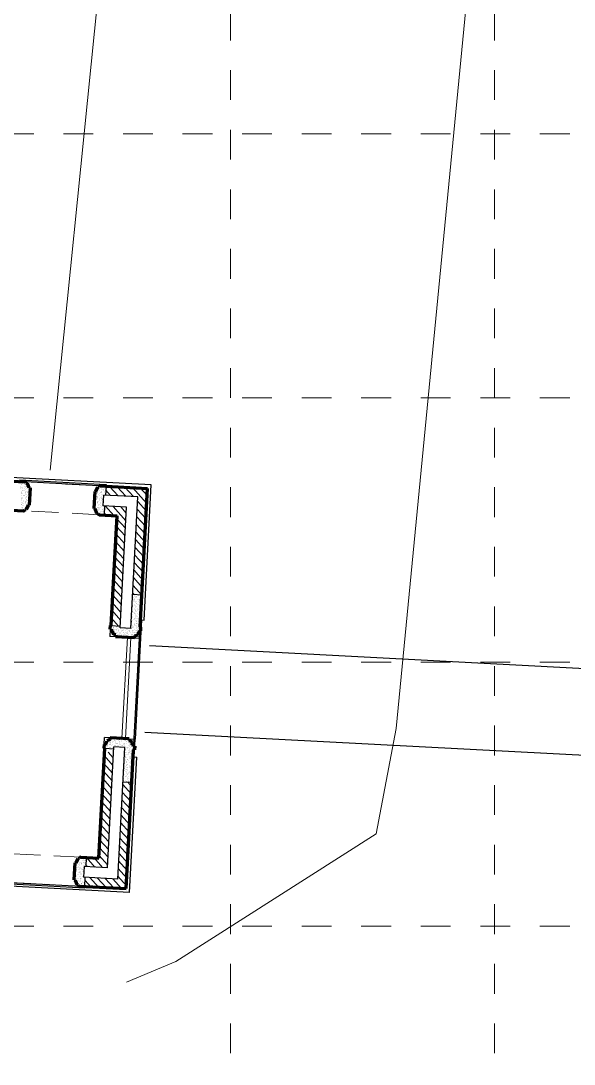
# Model space of a CAD drawing. Extents: x -66 to 9312, y 2290 to 8156.
# Drawn here: x 6994 to 7301, y 5439 to 6017 of the extents above; entities that cross this region are included whole.
import ezdxf

# ---------------------------------------------------------------- set-up
doc = ezdxf.new("R2010")
doc.units = 0
doc.header["$LTSCALE"] = 120
doc.header["$MEASUREMENT"] = 0
doc.linetypes.add('HIDDEN', pattern=[0.375, 0.125, -0.125, 0.125])
doc.linetypes.add('HIDDEN2', pattern=[0.1875, 0.125, -0.0625])
doc.layers.get('0').update_dxf_attribs({"linetype": 'CONTINUOUS'})
for name, color, linetype, lineweight in [('A-Clng', 161, 'HIDDEN2', 15), ('A-Flor-Strs', 11, 'CONTINUOUS', 20), ('A-PROP-Road', 112, 'CONTINUOUS', 30), ('A-Wall', 50, 'CONTINUOUS', 70), ('A-Wall-Blow', 30, 'CONTINUOUS', 25), ('A-Wall-Comp', 22, 'CONTINUOUS', 25), ('A-Wall-Patt', 12, 'CONTINUOUS', 20), ('CTR', 4, 'CONTINUOUS', 9)]:
    doc.layers.add(name, color=color, linetype=linetype, lineweight=lineweight)
doc.layers.add('Area', color=164, linetype='CONTINUOUS', lineweight=25, plot=False)
doc.layers.add('GRID', color=254, linetype='HIDDEN')

msp = doc.modelspace()

# ---------------------------------------------------------------- linework, layer by layer
at = {"color": 0, "linetype": 'ByBlock'}
for p, q in [((6993.51, 5762.94), (7041.44, 5760.4)), ((7041.44, 5760.4), (7041.39, 5759.4)), ((7029.57, 5536.71), (6981.64, 5539.26)), ((7029.57, 5536.71), (7029.62, 5537.71))]:
    msp.add_line(p, q, dxfattribs=at)
at = {"layer": 'A-Clng', "color": 7}
for p, q in [((6996.45, 5761.78), (7038.39, 5759.56)), ((7037.55, 5743.58), (6995.61, 5745.81)), ((7027.47, 5553.85), (6985.53, 5556.07)), ((6984.68, 5540.1), (7026.62, 5537.87))]:
    msp.add_line(p, q, dxfattribs=at)
at = {"layer": 'A-Flor-Strs', "color": 7}
for p, q in [((7050.25, 5619.73), (7053.22, 5675.65)), ((7052.25, 5619.63), (7055.21, 5675.55))]:
    msp.add_line(p, q, dxfattribs=at)
at = {"layer": 'A-PROP-Road', "color": 7}
for p, q in [((7065.4, 5671.12), (7390.53, 5654)), ((7062.88, 5623.18), (7383.75, 5606.29))]:
    msp.add_line(p, q, dxfattribs=at)
at = {"layer": 'A-Wall', "color": 7}
for p, q in [((6957.51, 5763.85), (6996.45, 5761.78)), ((6997.16, 5761), (6997.91, 5760.96)), ((6998.78, 5758.41), (6997.91, 5760.96)), ((6999.28, 5758.38), (6998.77, 5748.89)), ((6998.78, 5758.41), (6999.28, 5758.38)), ((7035.23, 5756.47), (7034.72, 5746.98)), ((7035.23, 5756.47), (7035.73, 5756.44)), ((7035.73, 5756.44), (7036.86, 5758.89)), ((7037.61, 5758.85), (7036.86, 5758.89)), ((7038.39, 5759.56), (7064.36, 5758.18)), ((7060.28, 5681.29), (7064.36, 5758.18)), ((6985.62, 5746.34), (6995.61, 5745.81)), ((6996.39, 5746.52), (6997.14, 5746.48)), ((6998.27, 5748.92), (6997.14, 5746.48)), ((6998.27, 5748.92), (6998.77, 5748.89)), ((7034.72, 5746.98), (7035.22, 5746.96)), ((7035.22, 5746.96), (7036.09, 5744.41)), ((7036.84, 5744.37), (7036.09, 5744.41)), ((7037.55, 5743.58), (7047.53, 5743.05)), ((7044.3, 5682.13), (7047.53, 5743.05)), ((7043.69, 5680.16), (7043.8, 5682.16)), ((7044.32, 5680.13), (7043.69, 5680.16)), ((7044.3, 5682.13), (7043.8, 5682.16)), ((7060.78, 5681.26), (7060.28, 5681.29)), ((7060.67, 5679.26), (7060.78, 5681.26)), ((7045.03, 5679.34), (7044.95, 5677.84)), ((7046.78, 5677), (7044.95, 5677.84)), ((7046.73, 5676), (7046.78, 5677)), ((7057.21, 5675.44), (7046.73, 5676)), ((7057.21, 5675.44), (7057.26, 5676.44)), ((7057.26, 5676.44), (7059.18, 5677.09)), ((7059.26, 5678.59), (7059.18, 5677.09)), ((7060.04, 5679.3), (7060.67, 5679.26)), ((7041.71, 5616.93), (7041.79, 5618.43)), ((7043.7, 5619.08), (7041.79, 5618.43)), ((7043.76, 5620.08), (7043.7, 5619.08)), ((7054.24, 5619.52), (7043.76, 5620.08)), ((7054.24, 5619.52), (7054.19, 5618.52)), ((7054.19, 5618.52), (7056.02, 5617.67)), ((7055.94, 5616.17), (7056.02, 5617.67)), ((7037.46, 5553.32), (7040.69, 5614.23)), ((7040.3, 5616.25), (7040.19, 5614.26)), ((7040.69, 5614.23), (7040.19, 5614.26)), ((7040.92, 5616.22), (7040.3, 5616.25)), ((7052.59, 5536.49), (7056.67, 5613.38)), ((7056.65, 5615.39), (7057.28, 5615.35)), ((7057.17, 5613.36), (7056.67, 5613.38)), ((7057.28, 5615.35), (7057.17, 5613.36)), ((7024.8, 5550.73), (7025.94, 5553.18)), ((7026.68, 5553.14), (7025.94, 5553.18)), ((7027.47, 5553.85), (7037.46, 5553.32)), ((7023.8, 5541.27), (7024.3, 5550.76)), ((7024.3, 5550.76), (7024.8, 5550.73)), ((7023.8, 5541.27), (7024.3, 5541.25)), ((7024.3, 5541.25), (7025.17, 5538.7)), ((7025.92, 5538.66), (7025.17, 5538.7)), ((7026.62, 5537.87), (7052.59, 5536.49))]:
    msp.add_line(p, q, dxfattribs=at)
for centre, start, end in [((6996.41, 5761.04), 356.96084, 86.96084), ((7038.36, 5758.81), 86.96085, 176.96085), ((6995.65, 5746.56), 266.96085, 356.96084), ((7037.59, 5744.33), 176.96085, 266.96085), ((7045.07, 5680.09), 176.96085, 266.96085), ((7059.3, 5679.34), 266.96085, 356.96084), ((7041.67, 5616.18), 86.96085, 176.96085), ((7055.9, 5615.43), 356.96084, 86.96084), ((7027.43, 5553.1), 86.96085, 176.96085), ((7026.66, 5538.62), 176.96085, 266.96085)]:
    msp.add_arc(centre, 0.75, start, end, dxfattribs=at)
at = {"layer": 'A-Wall-Blow', "color": 7, "linetype": 'Continuous'}
for p, q in [((7066.46, 5760.07), (6959.61, 5765.74)), ((7062.49, 5685.17), (7066.46, 5760.07)), ((7043.69, 5680.16), (7043.48, 5676.17)), ((7060.99, 5685.25), (7060.46, 5675.27)), ((7060.49, 5685.28), (7062.49, 5685.17)), ((7046.73, 5676), (7043.48, 5676.17)), ((7057.21, 5675.44), (7060.46, 5675.27)), ((7060.46, 5675.27), (7057.49, 5619.35)), ((7040.3, 5616.25), (7040.51, 5620.25)), ((7043.76, 5620.08), (7040.51, 5620.25)), ((7054.24, 5619.52), (7057.49, 5619.35)), ((7056.96, 5609.36), (7057.49, 5619.35)), ((7054.48, 5534.39), (7058.46, 5609.28)), ((7056.46, 5609.39), (7058.46, 5609.28)), ((7054.48, 5534.39), (6976.59, 5538.52))]:
    msp.add_line(p, q, dxfattribs=at)
at = {"layer": 'A-Wall-Comp', "color": 7}
for p, q in [((7041.39, 5759.4), (7041.13, 5754.41)), ((7039.81, 5748.47), (7040.13, 5754.46)), ((7059.1, 5753.45), (7040.13, 5754.46)), ((7055.23, 5680.55), (7059.1, 5753.45)), ((7052.79, 5747.78), (7039.81, 5748.47)), ((7040.54, 5743.42), (7040.81, 5748.41)), ((7049.24, 5680.87), (7052.79, 5747.78)), ((7056.24, 5699.53), (7061.23, 5699.26)), ((7044.3, 5682.13), (7049.29, 5681.87)), ((7055.23, 5680.55), (7049.24, 5680.87)), ((7040.69, 5614.23), (7045.69, 5613.97)), ((7042.19, 5548.06), (7045.74, 5614.96)), ((7051.73, 5614.65), (7045.74, 5614.96)), ((7047.86, 5541.75), (7051.73, 5614.65)), ((7050.72, 5595.67), (7055.72, 5595.41)), ((7030.47, 5553.69), (7030.2, 5548.69)), ((7029.21, 5548.75), (7028.89, 5542.76)), ((7042.19, 5548.06), (7029.21, 5548.75)), ((7047.86, 5541.75), (7028.89, 5542.76)), ((7029.62, 5537.71), (7029.89, 5542.7))]:
    msp.add_line(p, q, dxfattribs=at)
at = {"layer": 'A-Wall-Patt', "color": 7}
for p, q in [((6994.78, 5761.5), (6994.78, 5761.5)), ((6995.43, 5761.1), (6995.43, 5761.1)), ((6996.54, 5761.52), (6996.54, 5761.52)), ((6994.2, 5758.55), (6994.2, 5758.55)), ((6994.23, 5759.4), (6994.23, 5759.4)), ((6994.24, 5758.03), (6994.24, 5758.03)), ((6994.35, 5756.66), (6994.35, 5756.66)), ((6994.41, 5760.1), (6994.41, 5760.1)), ((6994.41, 5755.84), (6994.41, 5755.84)), ((6994.45, 5755.32), (6994.45, 5755.32)), ((6994.47, 5755.28), (6994.47, 5755.28)), ((6994.58, 5760.28), (6994.58, 5760.28)), ((6994.62, 5758.39), (6994.62, 5758.39)), ((6994.76, 5755.68), (6994.76, 5755.68)), ((6994.92, 5758.79), (6994.92, 5758.79)), ((6995.04, 5755.45), (6995.04, 5755.45)), ((6995.12, 5757.05), (6995.12, 5757.05)), ((6995.19, 5758), (6995.19, 5758)), ((6995.24, 5760.7), (6995.24, 5760.7)), ((6995.3, 5757.23), (6995.3, 5757.23)), ((6995.8, 5757.15), (6995.8, 5757.15)), ((6995.96, 5760.26), (6995.96, 5760.26)), ((6996.05, 5756.75), (6996.05, 5756.75)), ((6996.14, 5758.05), (6996.14, 5758.05)), ((6996.15, 5759.36), (6996.15, 5759.36)), ((6996.65, 5760.16), (6996.65, 5760.16)), ((6996.71, 5759.34), (6996.71, 5759.34)), ((6996.75, 5758.82), (6996.75, 5758.82)), ((6996.86, 5757.45), (6996.86, 5757.45)), ((6996.92, 5756.63), (6996.92, 5756.63)), ((6996.96, 5756.11), (6996.96, 5756.11)), ((6996.97, 5755.41), (6996.97, 5755.41)), ((6997.01, 5755.95), (6997.01, 5755.95)), ((6997.11, 5759), (6997.11, 5759)), ((6997.12, 5757.96), (6997.12, 5757.96)), ((6997.16, 5760.66), (6997.16, 5760.66)), ((6997.17, 5759.06), (6997.17, 5759.06)), ((6997.29, 5759.17), (6997.29, 5759.17)), ((6997.3, 5756.36), (6997.3, 5756.36)), ((6997.46, 5759.47), (6997.46, 5759.47)), ((6997.82, 5755.95), (6997.82, 5755.95)), ((6997.98, 5756.71), (6997.98, 5756.71)), ((6998, 5756.13), (6998, 5756.13)), ((6998.08, 5759.32), (6998.08, 5759.32)), ((6998.13, 5760), (6998.13, 5760)), ((6998.35, 5757.82), (6998.35, 5757.82)), ((6998.84, 5756.95), (6998.84, 5756.95)), ((6998.9, 5755.37), (6998.9, 5755.37)), ((6999.04, 5757.92), (6999.04, 5757.92)), ((7035.88, 5755.47), (7035.88, 5755.47)), ((7036.37, 5757.56), (7036.37, 5757.56)), ((7036.37, 5756.57), (7036.37, 5756.57)), ((7036.43, 5755.76), (7036.43, 5755.76)), ((7036.47, 5755.23), (7036.47, 5755.23)), ((7036.74, 5755.72), (7036.74, 5755.72)), ((7036.84, 5758.34), (7036.84, 5758.34)), ((7036.92, 5756.93), (7036.92, 5756.93)), ((7037.33, 5758.51), (7037.33, 5758.51)), ((7037.51, 5758.68), (7037.51, 5758.68)), ((7037.8, 5756.94), (7037.8, 5756.94)), ((7038.05, 5755.46), (7038.05, 5755.46)), ((7038.13, 5755.73), (7038.13, 5755.73)), ((7038.23, 5755.63), (7038.23, 5755.63)), ((7038.29, 5758.85), (7038.29, 5758.85)), ((7038.35, 5759.51), (7038.35, 5759.51)), ((7038.42, 5756.14), (7038.42, 5756.14)), ((7038.58, 5759.25), (7038.58, 5759.25)), ((7038.66, 5755.68), (7038.66, 5755.68)), ((7038.73, 5759.25), (7038.73, 5759.25)), ((7038.77, 5758.73), (7038.77, 5758.73)), ((7038.77, 5758.3), (7038.77, 5758.3)), ((7038.88, 5757.36), (7038.88, 5757.36)), ((7038.94, 5756.55), (7038.94, 5756.55)), ((7038.98, 5756.02), (7038.98, 5756.02)), ((7039.07, 5756.46), (7039.07, 5756.46)), ((7039.47, 5757.61), (7039.47, 5757.61)), ((7039.73, 5756.9), (7039.73, 5756.9)), ((7040.03, 5757.4), (7040.03, 5757.4)), ((7040.21, 5757.58), (7040.21, 5757.58)), ((7040.59, 5755.64), (7040.59, 5755.64)), ((7040.67, 5756.41), (7040.67, 5756.41)), ((7040.7, 5758.26), (7040.7, 5758.26)), ((7040.96, 5756.82), (7040.96, 5756.82)), ((7041.05, 5758.41), (7041.05, 5758.41)), ((7043.85, 5754.26), (7041.27, 5757.13)), ((7048.09, 5754.04), (7043.36, 5759.29)), ((7052.33, 5753.81), (7047.6, 5759.07)), ((7056.56, 5753.59), (7051.84, 5758.84)), ((7063.92, 5749.89), (7056.07, 5758.62)), ((7064.14, 5754.13), (7060.31, 5758.39)), ((6994.31, 5752.17), (6994.31, 5752.17)), ((6994.44, 5749.46), (6994.44, 5749.46)), ((6994.56, 5753.95), (6994.56, 5753.95)), ((6994.6, 5752.57), (6994.6, 5752.57)), ((6994.62, 5753.14), (6994.62, 5753.14)), ((6994.66, 5752.61), (6994.66, 5752.61)), ((6994.77, 5751.25), (6994.77, 5751.25)), ((6994.83, 5750.43), (6994.83, 5750.43)), ((6994.87, 5749.91), (6994.87, 5749.91)), ((6994.88, 5753.06), (6994.88, 5753.06)), ((6994.89, 5750.13), (6994.89, 5750.13)), ((6994.94, 5752.83), (6994.94, 5752.83)), ((6995.48, 5750.93), (6995.48, 5750.93)), ((6995.59, 5750.01), (6995.59, 5750.01)), ((6995.64, 5754.04), (6995.64, 5754.04)), ((6995.84, 5754), (6995.84, 5754)), ((6995.86, 5751.49), (6995.86, 5751.49)), ((6996, 5754.05), (6996, 5754.05)), ((6996.02, 5754.18), (6996.02, 5754.18)), ((6996.56, 5750.95), (6996.56, 5750.95)), ((6996.69, 5749.73), (6996.69, 5749.73)), ((6996.74, 5751.13), (6996.74, 5751.13)), ((6996.82, 5750.09), (6996.82, 5750.09)), ((6996.85, 5752.84), (6996.85, 5752.84)), ((6996.86, 5755), (6996.86, 5755)), ((6996.86, 5752.79), (6996.86, 5752.79)), ((6996.98, 5750.14), (6996.98, 5750.14)), ((6997.07, 5754.74), (6997.07, 5754.74)), ((6997.13, 5753.93), (6997.13, 5753.93)), ((6997.14, 5753.25), (6997.14, 5753.25)), ((6997.17, 5753.4), (6997.17, 5753.4)), ((6997.28, 5752.04), (6997.28, 5752.04)), ((6997.35, 5751.22), (6997.35, 5751.22)), ((6997.39, 5750.7), (6997.39, 5750.7)), ((6997.49, 5749.33), (6997.49, 5749.33)), ((6997.58, 5751.96), (6997.58, 5751.96)), ((6997.78, 5751.45), (6997.78, 5751.45)), ((6997.93, 5754.01), (6997.93, 5754.01)), ((6998.03, 5751.6), (6998.03, 5751.6)), ((6998.19, 5754.71), (6998.19, 5754.71)), ((6998.54, 5752.9), (6998.54, 5752.9)), ((6998.72, 5753.08), (6998.72, 5753.08)), ((6998.74, 5750.05), (6998.74, 5750.05)), ((6998.79, 5752.75), (6998.79, 5752.75)), ((7035.1, 5752.56), (7035.1, 5752.56)), ((7035.43, 5751.95), (7035.43, 5751.95)), ((7035.59, 5755.06), (7035.59, 5755.06)), ((7035.62, 5751.81), (7035.62, 5751.81)), ((7035.72, 5752.36), (7035.72, 5752.36)), ((7035.73, 5754.42), (7035.73, 5754.42)), ((7035.82, 5749.52), (7035.82, 5749.52)), ((7036.06, 5753.51), (7036.06, 5753.51)), ((7036.24, 5753.68), (7036.24, 5753.68)), ((7036.54, 5750.47), (7036.54, 5750.47)), ((7036.58, 5753.87), (7036.58, 5753.87)), ((7036.6, 5750.71), (7036.6, 5750.71)), ((7036.64, 5753.05), (7036.64, 5753.05)), ((7036.68, 5752.53), (7036.68, 5752.53)), ((7036.69, 5753.02), (7036.69, 5753.02)), ((7036.76, 5753.82), (7036.76, 5753.82)), ((7036.78, 5750.46), (7036.78, 5750.46)), ((7036.79, 5751.16), (7036.79, 5751.16)), ((7036.85, 5750.34), (7036.85, 5750.34)), ((7036.89, 5749.82), (7036.89, 5749.82)), ((7036.96, 5750.64), (7036.96, 5750.64)), ((7037.08, 5754.51), (7037.08, 5754.51)), ((7037.55, 5751.77), (7037.55, 5751.77)), ((7037.65, 5754.38), (7037.65, 5754.38)), ((7037.8, 5751.46), (7037.8, 5751.46)), ((7037.81, 5749.51), (7037.81, 5749.51)), ((7037.97, 5752.62), (7037.97, 5752.62)), ((7038.1, 5749.92), (7038.1, 5749.92)), ((7038.26, 5753.03), (7038.26, 5753.03)), ((7038.47, 5750.43), (7038.47, 5750.43)), ((7038.62, 5752.98), (7038.62, 5752.98)), ((7038.76, 5752.41), (7038.76, 5752.41)), ((7038.94, 5752.58), (7038.94, 5752.58)), ((7039.09, 5754.66), (7039.09, 5754.66)), ((7039.15, 5753.84), (7039.15, 5753.84)), ((7039.15, 5751.39), (7039.15, 5751.39)), ((7039.2, 5753.32), (7039.2, 5753.32)), ((7039.3, 5751.95), (7039.3, 5751.95)), ((7039.31, 5754.5), (7039.31, 5754.5)), ((7039.37, 5751.13), (7039.37, 5751.13)), ((7039.41, 5750.61), (7039.41, 5750.61)), ((7039.48, 5751.73), (7039.48, 5751.73)), ((7039.48, 5749.36), (7039.48, 5749.36)), ((7039.58, 5754.34), (7039.58, 5754.34)), ((7039.66, 5749.53), (7039.66, 5749.53)), ((7039.79, 5753.41), (7039.79, 5753.41)), ((7040.93, 5754.53), (7040.93, 5754.53)), ((7063.69, 5745.66), (7058.97, 5750.92)), ((6994.28, 5746.35), (6994.28, 5746.35)), ((6994.57, 5749.01), (6994.57, 5749.01)), ((6994.74, 5747.58), (6994.74, 5747.58)), ((6994.75, 5749.18), (6994.75, 5749.18)), ((6994.98, 5748.54), (6994.98, 5748.54)), ((6995.04, 5747.72), (6995.04, 5747.72)), ((6995.08, 5747.2), (6995.08, 5747.2)), ((6995.19, 5745.83), (6995.19, 5745.83)), ((6995.29, 5745.96), (6995.29, 5745.96)), ((6995.32, 5747.82), (6995.32, 5747.82)), ((6995.47, 5746.13), (6995.47, 5746.13)), ((6995.7, 5746.17), (6995.7, 5746.17)), ((6995.75, 5748.88), (6995.75, 5748.88)), ((6996.31, 5746.96), (6996.31, 5746.96)), ((6996.53, 5746.62), (6996.53, 5746.62)), ((6996.67, 5747.54), (6996.67, 5747.54)), ((6996.82, 5747.03), (6996.82, 5747.03)), ((6997.27, 5747.91), (6997.27, 5747.91)), ((6997.45, 5748.08), (6997.45, 5748.08)), ((6997.56, 5748.51), (6997.56, 5748.51)), ((6997.6, 5747.99), (6997.6, 5747.99)), ((6997.68, 5748.84), (6997.68, 5748.84)), ((6997.87, 5748.49), (6997.87, 5748.49)), ((7034.97, 5748.69), (7034.97, 5748.69)), ((7035.27, 5748.84), (7035.27, 5748.84)), ((7035.43, 5746.55), (7035.43, 5746.55)), ((7035.56, 5749.25), (7035.56, 5749.25)), ((7035.58, 5749.1), (7035.58, 5749.1)), ((7035.69, 5745.64), (7035.69, 5745.64)), ((7036.28, 5744.49), (7036.28, 5744.49)), ((7036.39, 5745.15), (7036.39, 5745.15)), ((7036.44, 5747.85), (7036.44, 5747.85)), ((7036.44, 5747.6), (7036.44, 5747.6)), ((7036.53, 5746.47), (7036.53, 5746.47)), ((7037, 5748.45), (7037, 5748.45)), ((7037.06, 5747.64), (7037.06, 5747.64)), ((7037.1, 5747.11), (7037.1, 5747.11)), ((7037.21, 5745.75), (7037.21, 5745.75)), ((7037.25, 5743.9), (7037.25, 5743.9)), ((7037.28, 5744.93), (7037.28, 5744.93)), ((7037.32, 5744.41), (7037.32, 5744.41)), ((7037.36, 5746.51), (7037.36, 5746.51)), ((7037.5, 5749.07), (7037.5, 5749.07)), ((7037.5, 5747.41), (7037.5, 5747.41)), ((7037.65, 5746.4), (7037.65, 5746.4)), ((7037.68, 5747.59), (7037.68, 5747.59)), ((7037.78, 5743.7), (7037.78, 5743.7)), ((7037.94, 5746.81), (7037.94, 5746.81)), ((7038.21, 5744.36), (7038.21, 5744.36)), ((7038.32, 5745.11), (7038.32, 5745.11)), ((7038.36, 5747.81), (7038.36, 5747.81)), ((7038.39, 5744.54), (7038.39, 5744.54)), ((7038.52, 5748.41), (7038.52, 5748.41)), ((7038.83, 5745.17), (7038.83, 5745.17)), ((7038.99, 5748.28), (7038.99, 5748.28)), ((7039.18, 5743.86), (7039.18, 5743.86)), ((7039.24, 5745.37), (7039.24, 5745.37)), ((7039.28, 5746.47), (7039.28, 5746.47)), ((7039.43, 5749.03), (7039.43, 5749.03)), ((7039.51, 5749.24), (7039.51, 5749.24)), ((7039.58, 5748.43), (7039.58, 5748.43)), ((7039.62, 5747.9), (7039.62, 5747.9)), ((7039.72, 5746.54), (7039.72, 5746.54)), ((7039.79, 5745.72), (7039.79, 5745.72)), ((7039.83, 5745.2), (7039.83, 5745.2)), ((7039.94, 5743.83), (7039.94, 5743.83)), ((7040.03, 5743.97), (7040.03, 5743.97)), ((7040.19, 5747.08), (7040.19, 5747.08)), ((7040.2, 5746.31), (7040.2, 5746.31)), ((7040.24, 5745.07), (7040.24, 5745.07)), ((7040.29, 5747.77), (7040.29, 5747.77)), ((7040.33, 5744.38), (7040.33, 5744.38)), ((7040.38, 5746.49), (7040.38, 5746.49)), ((7040.48, 5747.49), (7040.48, 5747.49)), ((7041.55, 5743.37), (7040.6, 5744.42)), ((7045.78, 5743.14), (7041.05, 5748.4)), ((7052.39, 5740.28), (7045.29, 5748.18)), ((7052.62, 5744.51), (7049.53, 5747.95)), ((7063.47, 5741.42), (7058.74, 5746.68)), ((7052.17, 5736.04), (7047.44, 5741.3)), ((7063.02, 5732.95), (7058.29, 5738.2)), ((7063.24, 5737.18), (7058.52, 5742.44)), ((7051.72, 5727.57), (7046.99, 5732.83)), ((7051.94, 5731.8), (7047.21, 5737.06)), ((7062.79, 5728.71), (7058.07, 5733.97)), ((7051.49, 5723.33), (7046.76, 5728.59)), ((7062.57, 5724.47), (7057.84, 5729.73)), ((7051.27, 5719.09), (7046.54, 5724.35)), ((7062.12, 5716), (7057.39, 5721.26)), ((7062.34, 5720.24), (7057.62, 5725.49)), ((7050.82, 5710.62), (7046.09, 5715.88)), ((7051.04, 5714.86), (7046.31, 5720.12)), ((7061.89, 5711.76), (7057.17, 5717.02)), ((7050.59, 5706.38), (7045.87, 5711.64)), ((7061.67, 5707.53), (7056.94, 5712.78)), ((7050.14, 5697.91), (7045.42, 5703.17)), ((7050.37, 5702.15), (7045.64, 5707.41)), ((7061.02, 5699.27), (7056.49, 5704.31)), ((7061.44, 5703.29), (7056.72, 5708.55)), ((7049.92, 5693.67), (7045.19, 5698.93)), ((7056.79, 5699.5), (7056.27, 5700.07)), ((7056.51, 5698), (7056.51, 5698)), ((7056.52, 5699.26), (7056.52, 5699.26)), ((7057.02, 5699.41), (7057.02, 5699.41)), ((7057.08, 5698.59), (7057.08, 5698.59)), ((7057.12, 5698.07), (7057.12, 5698.07)), ((7057.43, 5697.45), (7057.43, 5697.45)), ((7057.58, 5699.22), (7057.58, 5699.22)), ((7057.61, 5697.62), (7057.61, 5697.62)), ((7057.73, 5698.07), (7057.73, 5698.07)), ((7058.02, 5698.47), (7058.02, 5698.47)), ((7058.44, 5697.97), (7058.44, 5697.97)), ((7058.45, 5698.45), (7058.45, 5698.45)), ((7059.51, 5699.18), (7059.51, 5699.18)), ((7059.64, 5698.86), (7059.64, 5698.86)), ((7059.74, 5697.49), (7059.74, 5697.49)), ((7060.27, 5698.74), (7060.27, 5698.74)), ((7060.37, 5697.93), (7060.37, 5697.93)), ((7060.56, 5699.15), (7060.56, 5699.15)), ((7049.69, 5689.44), (7044.97, 5694.7)), ((7056.17, 5692.45), (7056.17, 5692.45)), ((7056.2, 5693.04), (7056.2, 5693.04)), ((7056.32, 5692.75), (7056.32, 5692.75)), ((7056.34, 5692.63), (7056.34, 5692.63)), ((7056.36, 5696.15), (7056.36, 5696.15)), ((7056.47, 5696.5), (7056.47, 5696.5)), ((7056.47, 5695.3), (7056.47, 5695.3)), ((7057.19, 5693.46), (7057.19, 5693.46)), ((7057.23, 5696.7), (7057.23, 5696.7)), ((7057.29, 5695.88), (7057.29, 5695.88)), ((7057.33, 5695.36), (7057.33, 5695.36)), ((7057.33, 5694.05), (7057.33, 5694.05)), ((7057.41, 5691.84), (7057.41, 5691.84)), ((7057.43, 5696.66), (7057.43, 5696.66)), ((7057.44, 5693.99), (7057.44, 5693.99)), ((7057.5, 5693.18), (7057.5, 5693.18)), ((7057.55, 5692.65), (7057.55, 5692.65)), ((7057.57, 5694.95), (7057.57, 5694.95)), ((7057.7, 5692.25), (7057.7, 5692.25)), ((7057.86, 5695.36), (7057.86, 5695.36)), ((7058.15, 5694.4), (7058.15, 5694.4)), ((7058.25, 5692.71), (7058.25, 5692.71)), ((7058.33, 5694.58), (7058.33, 5694.58)), ((7058.39, 5695.26), (7058.39, 5695.26)), ((7058.74, 5693.72), (7058.74, 5693.72)), ((7058.9, 5696.83), (7058.9, 5696.83)), ((7059.05, 5691.53), (7059.05, 5691.53)), ((7059.17, 5695.4), (7059.17, 5695.4)), ((7059.25, 5694.01), (7059.25, 5694.01)), ((7059.36, 5696.63), (7059.36, 5696.63)), ((7059.81, 5696.67), (7059.81, 5696.67)), ((7059.85, 5696.15), (7059.85, 5696.15)), ((7059.89, 5692.35), (7059.89, 5692.35)), ((7059.95, 5694.78), (7059.95, 5694.78)), ((7059.95, 5692.52), (7059.95, 5692.52)), ((7060.02, 5693.97), (7060.02, 5693.97)), ((7060.06, 5693.44), (7060.06, 5693.44)), ((7060.11, 5695.63), (7060.11, 5695.63)), ((7060.13, 5696.35), (7060.13, 5696.35)), ((7060.16, 5692.08), (7060.16, 5692.08)), ((7060.17, 5692.67), (7060.17, 5692.67)), ((7060.24, 5692.93), (7060.24, 5692.93)), ((7060.31, 5696.52), (7060.31, 5696.52)), ((7060.32, 5695.22), (7060.32, 5695.22)), ((7060.4, 5696.04), (7060.4, 5696.04)), ((7060.85, 5693.3), (7060.85, 5693.3)), ((7048.39, 5681.92), (7044.52, 5686.22)), ((7049.47, 5685.2), (7044.74, 5690.46)), ((7055.88, 5686.82), (7055.88, 5686.82)), ((7055.92, 5688.46), (7055.92, 5688.46)), ((7056.04, 5689.93), (7056.04, 5689.93)), ((7056.17, 5687.43), (7056.17, 5687.43)), ((7056.21, 5690.13), (7056.21, 5690.13)), ((7056.88, 5689.41), (7056.88, 5689.41)), ((7057.03, 5686.18), (7057.03, 5686.18)), ((7057.06, 5689.58), (7057.06, 5689.58)), ((7057.13, 5688.79), (7057.13, 5688.79)), ((7057.25, 5688.73), (7057.25, 5688.73)), ((7057.28, 5691.35), (7057.28, 5691.35)), ((7057.38, 5686.03), (7057.38, 5686.03)), ((7057.54, 5689.14), (7057.54, 5689.14)), ((7057.6, 5686.36), (7057.6, 5686.36)), ((7057.65, 5691.29), (7057.65, 5691.29)), ((7057.72, 5690.47), (7057.72, 5690.47)), ((7057.76, 5689.95), (7057.76, 5689.95)), ((7057.78, 5686.53), (7057.78, 5686.53)), ((7057.86, 5688.58), (7057.86, 5688.58)), ((7057.9, 5690.41), (7057.9, 5690.41)), ((7057.93, 5687.76), (7057.93, 5687.76)), ((7057.97, 5687.24), (7057.97, 5687.24)), ((7058.07, 5685.87), (7058.07, 5685.87)), ((7058.09, 5687.39), (7058.09, 5687.39)), ((7058.14, 5690.09), (7058.14, 5690.09)), ((7058.43, 5687.5), (7058.43, 5687.5)), ((7058.59, 5690.61), (7058.59, 5690.61)), ((7058.62, 5687.36), (7058.62, 5687.36)), ((7058.87, 5691.35), (7058.87, 5691.35)), ((7058.95, 5686.14), (7058.95, 5686.14)), ((7059.06, 5688.75), (7059.06, 5688.75)), ((7059.21, 5691.31), (7059.21, 5691.31)), ((7059.58, 5688.3), (7059.58, 5688.3)), ((7059.63, 5686.3), (7059.63, 5686.3)), ((7059.76, 5688.48), (7059.76, 5688.48)), ((7059.79, 5689.41), (7059.79, 5689.41)), ((7059.92, 5686.71), (7059.92, 5686.71)), ((7060.02, 5687.35), (7060.02, 5687.35)), ((7060.07, 5690.05), (7060.07, 5690.05)), ((7060.08, 5689.82), (7060.08, 5689.82)), ((7060.23, 5691.26), (7060.23, 5691.26)), ((7060.27, 5690.74), (7060.27, 5690.74)), ((7060.38, 5689.37), (7060.38, 5689.37)), ((7060.44, 5688.55), (7060.44, 5688.55)), ((7060.48, 5688.03), (7060.48, 5688.03)), ((7060.6, 5689.31), (7060.6, 5689.31)), ((7044.26, 5680.77), (7044.26, 5680.77)), ((7044.44, 5680.95), (7044.44, 5680.95)), ((7045.27, 5681.16), (7045.27, 5681.16)), ((7045.28, 5681.77), (7045.28, 5681.77)), ((7045.51, 5681.92), (7045.51, 5681.92)), ((7045.55, 5681.02), (7045.55, 5681.02)), ((7045.57, 5681.11), (7045.57, 5681.11)), ((7045.61, 5680.58), (7045.61, 5680.58)), ((7047.05, 5680.23), (7047.05, 5680.23)), ((7047.2, 5681.12), (7047.2, 5681.12)), ((7047.98, 5680.67), (7047.98, 5680.67)), ((7048.09, 5681.9), (7048.09, 5681.9)), ((7048.09, 5681.69), (7048.09, 5681.69)), ((7048.13, 5681.37), (7048.13, 5681.37)), ((7048.23, 5680.01), (7048.23, 5680.01)), ((7048.95, 5681.62), (7048.95, 5681.62)), ((7049.12, 5681.79), (7049.12, 5681.79)), ((7049.12, 5681.08), (7049.12, 5681.08)), ((7049.3, 5680.49), (7049.3, 5680.49)), ((7050.81, 5679.98), (7050.81, 5679.98)), ((7051.65, 5680.52), (7051.65, 5680.52)), ((7051.83, 5680.69), (7051.83, 5680.69)), ((7053.36, 5680.25), (7053.36, 5680.25)), ((7055.37, 5680.42), (7055.37, 5680.42)), ((7055.56, 5685.08), (7055.56, 5685.08)), ((7055.56, 5680.6), (7055.56, 5680.6)), ((7055.62, 5684.41), (7055.62, 5684.41)), ((7055.62, 5684.27), (7055.62, 5684.27)), ((7055.67, 5683.74), (7055.67, 5683.74)), ((7055.72, 5683.71), (7055.72, 5683.71)), ((7055.77, 5682.38), (7055.77, 5682.38)), ((7055.79, 5684.59), (7055.79, 5684.59)), ((7055.84, 5681.56), (7055.84, 5681.56)), ((7055.88, 5681.04), (7055.88, 5681.04)), ((7055.91, 5682.26), (7055.91, 5682.26)), ((7056.02, 5684.88), (7056.02, 5684.88)), ((7056.33, 5681.36), (7056.33, 5681.36)), ((7056.51, 5681.54), (7056.51, 5681.54)), ((7056.64, 5685.41), (7056.64, 5685.41)), ((7056.83, 5680.92), (7056.83, 5680.92)), ((7056.93, 5682.51), (7056.93, 5682.51)), ((7056.98, 5683.47), (7056.98, 5683.47)), ((7057.09, 5685.62), (7057.09, 5685.62)), ((7057.22, 5682.92), (7057.22, 5682.92)), ((7057.35, 5682.36), (7057.35, 5682.36)), ((7057.84, 5682.22), (7057.84, 5682.22)), ((7057.95, 5684.84), (7057.95, 5684.84)), ((7058.11, 5681.28), (7058.11, 5681.28)), ((7058.14, 5685.06), (7058.14, 5685.06)), ((7058.18, 5684.53), (7058.18, 5684.53)), ((7058.27, 5684.39), (7058.27, 5684.39)), ((7058.29, 5683.17), (7058.29, 5683.17)), ((7058.32, 5683.31), (7058.32, 5683.31)), ((7058.35, 5682.35), (7058.35, 5682.35)), ((7058.39, 5681.83), (7058.39, 5681.83)), ((7058.5, 5683.48), (7058.5, 5683.48)), ((7058.5, 5680.46), (7058.5, 5680.46)), ((7058.76, 5680.88), (7058.76, 5680.88)), ((7058.91, 5683.44), (7058.91, 5683.44)), ((7059.03, 5680.26), (7059.03, 5680.26)), ((7059.21, 5680.44), (7059.21, 5680.44)), ((7059.31, 5680.08), (7059.31, 5680.08)), ((7059.34, 5684.31), (7059.34, 5684.31)), ((7059.47, 5683.19), (7059.47, 5683.19)), ((7059.6, 5680.49), (7059.6, 5680.49)), ((7059.76, 5683.6), (7059.76, 5683.6)), ((7059.77, 5682.18), (7059.77, 5682.18)), ((7059.87, 5684.8), (7059.87, 5684.8)), ((7060.05, 5681.26), (7060.05, 5681.26)), ((7060.3, 5685.26), (7060.3, 5685.26)), ((7060.48, 5685.43), (7060.48, 5685.43)), ((7060.69, 5680.84), (7060.69, 5680.84)), ((7045.16, 5678.54), (7045.16, 5678.54)), ((7045.16, 5677.9), (7045.16, 5677.9)), ((7045.39, 5677.91), (7045.39, 5677.91)), ((7045.72, 5679.22), (7045.72, 5679.22)), ((7045.78, 5678.4), (7045.78, 5678.4)), ((7045.82, 5677.88), (7045.82, 5677.88)), ((7046, 5678.72), (7046, 5678.72)), ((7046.23, 5679.75), (7046.23, 5679.75)), ((7046.76, 5679.82), (7046.76, 5679.82)), ((7046.89, 5677.12), (7046.89, 5677.12)), ((7046.96, 5679.67), (7046.96, 5679.67)), ((7047.09, 5678.5), (7047.09, 5678.5)), ((7047.14, 5679.84), (7047.14, 5679.84)), ((7047.68, 5676.62), (7047.68, 5676.62)), ((7047.86, 5676.8), (7047.86, 5676.8)), ((7047.93, 5678.58), (7047.93, 5678.58)), ((7048.01, 5677.16), (7048.01, 5677.16)), ((7048.16, 5679.72), (7048.16, 5679.72)), ((7048.3, 5679.19), (7048.3, 5679.19)), ((7048.34, 5678.67), (7048.34, 5678.67)), ((7048.44, 5677.3), (7048.44, 5677.3)), ((7048.51, 5676.48), (7048.51, 5676.48)), ((7048.55, 5675.96), (7048.55, 5675.96)), ((7048.7, 5677.62), (7048.7, 5677.62)), ((7049.02, 5678.46), (7049.02, 5678.46)), ((7049.14, 5677.38), (7049.14, 5677.38)), ((7049.43, 5677.79), (7049.43, 5677.79)), ((7049.66, 5678.57), (7049.66, 5678.57)), ((7049.84, 5678.74), (7049.84, 5678.74)), ((7049.94, 5677.12), (7049.94, 5677.12)), ((7050.09, 5679.68), (7050.09, 5679.68)), ((7050.32, 5676.14), (7050.32, 5676.14)), ((7050.48, 5679.26), (7050.48, 5679.26)), ((7050.68, 5679.57), (7050.68, 5679.57)), ((7050.85, 5679.46), (7050.85, 5679.46)), ((7050.95, 5678.42), (7050.95, 5678.42)), ((7050.96, 5678.09), (7050.96, 5678.09)), ((7051.02, 5677.27), (7051.02, 5677.27)), ((7051.06, 5676.75), (7051.06, 5676.75)), ((7051.4, 5676.52), (7051.4, 5676.52)), ((7051.68, 5678.06), (7051.68, 5678.06)), ((7051.87, 5677.08), (7051.87, 5677.08)), ((7051.97, 5678.46), (7051.97, 5678.46)), ((7052.01, 5679.64), (7052.01, 5679.64)), ((7052.36, 5677.47), (7052.36, 5677.47)), ((7052.54, 5677.64), (7052.54, 5677.64)), ((7052.83, 5675.68), (7052.83, 5675.68)), ((7052.86, 5676.82), (7052.86, 5676.82)), ((7052.87, 5678.38), (7052.87, 5678.38)), ((7053.02, 5679.93), (7053.02, 5679.93)), ((7053.38, 5678.47), (7053.38, 5678.47)), ((7053.47, 5678.88), (7053.47, 5678.88)), ((7053.53, 5678.06), (7053.53, 5678.06)), ((7053.57, 5677.54), (7053.57, 5677.54)), ((7053.68, 5676.17), (7053.68, 5676.17)), ((7053.79, 5677.04), (7053.79, 5677.04)), ((7053.94, 5679.6), (7053.94, 5679.6)), ((7054.07, 5675.62), (7054.07, 5675.62)), ((7054.23, 5678.73), (7054.23, 5678.73)), ((7054.35, 5679.41), (7054.35, 5679.41)), ((7054.36, 5676.03), (7054.36, 5676.03)), ((7054.52, 5679.14), (7054.52, 5679.14)), ((7054.53, 5679.59), (7054.53, 5679.59)), ((7054.75, 5675.64), (7054.75, 5675.64)), ((7054.8, 5678.34), (7054.8, 5678.34)), ((7055.07, 5676.37), (7055.07, 5676.37)), ((7055.24, 5676.54), (7055.24, 5676.54)), ((7055.4, 5677.49), (7055.4, 5677.49)), ((7055.72, 5677), (7055.72, 5677)), ((7055.87, 5679.56), (7055.87, 5679.56)), ((7055.98, 5679.67), (7055.98, 5679.67)), ((7056.05, 5678.85), (7056.05, 5678.85)), ((7056.09, 5678.33), (7056.09, 5678.33)), ((7056.09, 5677.37), (7056.09, 5677.37)), ((7056.19, 5676.96), (7056.19, 5676.96)), ((7056.26, 5676.15), (7056.26, 5676.15)), ((7056.3, 5675.62), (7056.3, 5675.62)), ((7056.61, 5676.29), (7056.61, 5676.29)), ((7056.68, 5675.6), (7056.68, 5675.6)), ((7056.73, 5678.31), (7056.73, 5678.31)), ((7056.77, 5679.4), (7056.77, 5679.4)), ((7056.9, 5676.7), (7056.9, 5676.7)), ((7057.05, 5678.31), (7057.05, 5678.31)), ((7057.06, 5679.81), (7057.06, 5679.81)), ((7057.23, 5678.49), (7057.23, 5678.49)), ((7057.65, 5676.97), (7057.65, 5676.97)), ((7057.8, 5679.52), (7057.8, 5679.52)), ((7057.95, 5678.17), (7057.95, 5678.17)), ((7058.07, 5679.31), (7058.07, 5679.31)), ((7058.56, 5679.64), (7058.56, 5679.64)), ((7058.6, 5679.12), (7058.6, 5679.12)), ((7058.66, 5678.27), (7058.66, 5678.27)), ((7058.71, 5677.75), (7058.71, 5677.75)), ((7059.72, 5679.48), (7059.72, 5679.48)), ((7041.4, 5616.61), (7041.4, 5616.61)), ((7042.35, 5618.61), (7042.35, 5618.61)), ((7043.31, 5617.21), (7043.31, 5617.21)), ((7043.62, 5617.59), (7043.62, 5617.59)), ((7043.76, 5619.29), (7043.76, 5619.29)), ((7043.8, 5618.77), (7043.8, 5618.77)), ((7043.91, 5618), (7043.91, 5618)), ((7043.91, 5617.4), (7043.91, 5617.4)), ((7043.97, 5616.58), (7043.97, 5616.58)), ((7044.13, 5617.1), (7044.13, 5617.1)), ((7044.27, 5618.57), (7044.27, 5618.57)), ((7044.95, 5619.46), (7044.95, 5619.46)), ((7045.1, 5618.04), (7045.1, 5618.04)), ((7045.24, 5617.17), (7045.24, 5617.17)), ((7045.28, 5619.87), (7045.28, 5619.87)), ((7045.28, 5618.22), (7045.28, 5618.22)), ((7046.12, 5619.05), (7046.12, 5619.05)), ((7046.16, 5618.26), (7046.16, 5618.26)), ((7046.2, 5618.53), (7046.2, 5618.53)), ((7046.31, 5619.56), (7046.31, 5619.56)), ((7046.42, 5618.19), (7046.42, 5618.19)), ((7046.45, 5618.67), (7046.45, 5618.67)), ((7046.49, 5617.37), (7046.49, 5617.37)), ((7046.53, 5616.85), (7046.53, 5616.85)), ((7047.16, 5617.13), (7047.16, 5617.13)), ((7047.21, 5619.83), (7047.21, 5619.83)), ((7047.34, 5617.02), (7047.34, 5617.02)), ((7047.8, 5616.94), (7047.8, 5616.94)), ((7047.98, 5617.12), (7047.98, 5617.12)), ((7048.13, 5618.49), (7048.13, 5618.49)), ((7048.7, 5618.94), (7048.7, 5618.94)), ((7048.82, 5617.94), (7048.82, 5617.94)), ((7048.93, 5618.98), (7048.93, 5618.98)), ((7048.99, 5619.34), (7048.99, 5619.34)), ((7049, 5618.16), (7049, 5618.16)), ((7049.04, 5617.64), (7049.04, 5617.64)), ((7049.09, 5617.09), (7049.09, 5617.09)), ((7049.78, 5618.89), (7049.78, 5618.89)), ((7049.88, 5617.7), (7049.88, 5617.7)), ((7049.96, 5619.07), (7049.96, 5619.07)), ((7050.06, 5618.45), (7050.06, 5618.45)), ((7051.02, 5617.05), (7051.02, 5617.05)), ((7051.09, 5616.5), (7051.09, 5616.5)), ((7051.25, 5619.61), (7051.25, 5619.61)), ((7051.38, 5616.91), (7051.38, 5616.91)), ((7051.51, 5618.95), (7051.51, 5618.95)), ((7051.52, 5616.84), (7051.52, 5616.84)), ((7051.55, 5618.43), (7051.55, 5618.43)), ((7051.66, 5617.07), (7051.66, 5617.07)), ((7051.98, 5618.41), (7051.98, 5618.41)), ((7052.42, 5618.37), (7052.42, 5618.37)), ((7052.48, 5617.79), (7052.48, 5617.79)), ((7052.66, 5617.96), (7052.66, 5617.96)), ((7052.95, 5617.01), (7052.95, 5617.01)), ((7053.5, 5618.79), (7053.5, 5618.79)), ((7053.63, 5617.17), (7053.63, 5617.17)), ((7053.91, 5618.38), (7053.91, 5618.38)), ((7053.92, 5617.58), (7053.92, 5617.58)), ((7054.07, 5619.22), (7054.07, 5619.22)), ((7054.17, 5617.85), (7054.17, 5617.85)), ((7054.24, 5617.04), (7054.24, 5617.04)), ((7054.28, 5616.51), (7054.28, 5616.51)), ((7054.87, 5616.97), (7054.87, 5616.97)), ((7055.18, 5616.69), (7055.18, 5616.69)), ((7055.36, 5616.86), (7055.36, 5616.86)), ((7040.31, 5616.03), (7040.31, 5616.03)), ((7041.2, 5614.21), (7041.2, 5614.21)), ((7041.23, 5614.69), (7041.23, 5614.69)), ((7041.31, 5614.33), (7041.31, 5614.33)), ((7041.46, 5615.79), (7041.46, 5615.79)), ((7041.5, 5615.27), (7041.5, 5615.27)), ((7042.15, 5615.15), (7042.15, 5615.15)), ((7042.24, 5616), (7042.24, 5616)), ((7042.25, 5615.68), (7042.25, 5615.68)), ((7045.42, 5608.94), (7042.55, 5612.13)), ((7043.11, 5616.1), (7043.11, 5616.1)), ((7043.16, 5614.66), (7043.16, 5614.66)), ((7043.29, 5616.27), (7043.29, 5616.27)), ((7043.46, 5614.48), (7043.46, 5614.48)), ((7043.75, 5614.89), (7043.75, 5614.89)), ((7044.01, 5616.06), (7044.01, 5616.06)), ((7044.12, 5614.7), (7044.12, 5614.7)), ((7044.17, 5615.96), (7044.17, 5615.96)), ((7044.79, 5616.35), (7044.79, 5616.35)), ((7044.85, 5614.05), (7044.85, 5614.05)), ((7045.09, 5614.62), (7045.09, 5614.62)), ((7045.81, 5615), (7045.81, 5615)), ((7045.99, 5615.17), (7045.99, 5615.17)), ((7046, 5615.15), (7046, 5615.15)), ((7046.1, 5615.92), (7046.1, 5615.92)), ((7046.29, 5615.56), (7046.29, 5615.56)), ((7046.63, 5615.49), (7046.63, 5615.49)), ((7046.83, 5616), (7046.83, 5616)), ((7048.02, 5615.88), (7048.02, 5615.88)), ((7048.54, 5615.83), (7048.54, 5615.83)), ((7048.83, 5616.23), (7048.83, 5616.23)), ((7049.15, 5616.28), (7049.15, 5616.28)), ((7049.21, 5615.46), (7049.21, 5615.46)), ((7049.25, 5614.93), (7049.25, 5614.93)), ((7049.54, 5614.9), (7049.54, 5614.9)), ((7049.95, 5615.84), (7049.95, 5615.84)), ((7050.5, 5615.84), (7050.5, 5615.84)), ((7050.68, 5616.02), (7050.68, 5616.02)), ((7051.72, 5616.25), (7051.72, 5616.25)), ((7051.76, 5615.72), (7051.76, 5615.72)), ((7051.83, 5613.1), (7051.83, 5613.1)), ((7051.87, 5614.36), (7051.87, 5614.36)), ((7051.88, 5615.8), (7051.88, 5615.8)), ((7051.93, 5613.54), (7051.93, 5613.54)), ((7051.97, 5613.02), (7051.97, 5613.02)), ((7052.08, 5611.65), (7052.08, 5611.65)), ((7052.1, 5612.15), (7052.1, 5612.15)), ((7052.15, 5610.83), (7052.15, 5610.83)), ((7052.24, 5613.8), (7052.24, 5613.8)), ((7052.26, 5615.26), (7052.26, 5615.26)), ((7052.69, 5611.84), (7052.69, 5611.84)), ((7052.8, 5614.46), (7052.8, 5614.46)), ((7052.95, 5610.75), (7052.95, 5610.75)), ((7053.2, 5614.74), (7053.2, 5614.74)), ((7053.31, 5610.95), (7053.31, 5610.95)), ((7053.38, 5614.92), (7053.38, 5614.92)), ((7053.47, 5614.06), (7053.47, 5614.06)), ((7053.6, 5611.36), (7053.6, 5611.36)), ((7053.76, 5614.47), (7053.76, 5614.47)), ((7053.76, 5613.06), (7053.76, 5613.06)), ((7053.81, 5615.76), (7053.81, 5615.76)), ((7053.92, 5611.69), (7053.92, 5611.69)), ((7054.1, 5611.87), (7054.1, 5611.87)), ((7054.22, 5615.74), (7054.22, 5615.74)), ((7054.38, 5615.15), (7054.38, 5615.15)), ((7054.45, 5614.33), (7054.45, 5614.33)), ((7054.49, 5613.81), (7054.49, 5613.81)), ((7054.59, 5612.44), (7054.59, 5612.44)), ((7054.62, 5611.8), (7054.62, 5611.8)), ((7054.65, 5612.82), (7054.65, 5612.82)), ((7054.66, 5611.62), (7054.66, 5611.62)), ((7054.7, 5611.1), (7054.7, 5611.1)), ((7054.73, 5614.42), (7054.73, 5614.42)), ((7054.81, 5615.93), (7054.81, 5615.93)), ((7054.94, 5612.69), (7054.94, 5612.69)), ((7055.69, 5613.02), (7055.69, 5613.02)), ((7055.73, 5615.72), (7055.73, 5615.72)), ((7055.85, 5611.63), (7055.85, 5611.63)), ((7055.9, 5613.64), (7055.9, 5613.64)), ((7056.01, 5614.74), (7056.01, 5614.74)), ((7056.08, 5613.81), (7056.08, 5613.81)), ((7056.15, 5612.03), (7056.15, 5612.03)), ((7056.3, 5615.14), (7056.3, 5615.14)), ((7056.55, 5611.77), (7056.55, 5611.77)), ((7056.65, 5614.38), (7056.65, 5614.38)), ((7056.92, 5614.64), (7056.92, 5614.64)), ((7056.96, 5615.12), (7056.96, 5615.12)), ((7057, 5614.6), (7057, 5614.6)), ((7044.97, 5600.47), (7040.24, 5605.73)), ((7045.19, 5604.7), (7040.47, 5609.96)), ((7051.53, 5605.23), (7051.53, 5605.23)), ((7051.58, 5607.93), (7051.58, 5607.93)), ((7051.68, 5610.54), (7051.68, 5610.54)), ((7051.69, 5605.75), (7051.69, 5605.75)), ((7051.79, 5605.93), (7051.79, 5605.93)), ((7051.93, 5609.75), (7051.93, 5609.75)), ((7051.95, 5609.04), (7051.95, 5609.04)), ((7052.11, 5609.92), (7052.11, 5609.92)), ((7052.19, 5610.31), (7052.19, 5610.31)), ((7052.29, 5608.94), (7052.29, 5608.94)), ((7052.36, 5608.13), (7052.36, 5608.13)), ((7052.4, 5607.6), (7052.4, 5607.6)), ((7052.5, 5606.59), (7052.5, 5606.59)), ((7052.5, 5606.24), (7052.5, 5606.24)), ((7052.57, 5605.42), (7052.57, 5605.42)), ((7052.61, 5604.9), (7052.61, 5604.9)), ((7052.65, 5609.14), (7052.65, 5609.14)), ((7052.65, 5606.7), (7052.65, 5606.7)), ((7052.83, 5606.87), (7052.83, 5606.87)), ((7053.15, 5607.84), (7053.15, 5607.84)), ((7053.28, 5605.14), (7053.28, 5605.14)), ((7053.44, 5608.25), (7053.44, 5608.25)), ((7053.46, 5605.19), (7053.46, 5605.19)), ((7053.51, 5607.89), (7053.51, 5607.89)), ((7053.61, 5610.5), (7053.61, 5610.5)), ((7053.67, 5607.7), (7053.67, 5607.7)), ((7054.33, 5606.6), (7054.33, 5606.6)), ((7054.43, 5606.55), (7054.43, 5606.55)), ((7054.49, 5609.71), (7054.49, 5609.71)), ((7054.57, 5609.1), (7054.57, 5609.1)), ((7054.63, 5608.64), (7054.63, 5608.64)), ((7054.81, 5609.73), (7054.81, 5609.73)), ((7054.81, 5608.82), (7054.81, 5608.82)), ((7054.87, 5608.92), (7054.87, 5608.92)), ((7054.91, 5608.39), (7054.91, 5608.39)), ((7055.02, 5607.03), (7055.02, 5607.03)), ((7055.08, 5606.21), (7055.08, 5606.21)), ((7055.12, 5605.69), (7055.12, 5605.69)), ((7055.35, 5605.6), (7055.35, 5605.6)), ((7055.39, 5605.15), (7055.39, 5605.15)), ((7055.43, 5607.85), (7055.43, 5607.85)), ((7055.53, 5605.77), (7055.53, 5605.77)), ((7055.54, 5610.46), (7055.54, 5610.46)), ((7055.54, 5605.41), (7055.54, 5605.41)), ((7055.66, 5609.65), (7055.66, 5609.65)), ((7055.7, 5608.52), (7055.7, 5608.52)), ((7055.83, 5605.81), (7055.83, 5605.81)), ((7055.99, 5608.92), (7055.99, 5608.92)), ((7044.74, 5596.23), (7040.02, 5601.49)), ((7051.28, 5600.06), (7051.28, 5600.06)), ((7051.38, 5601.7), (7051.38, 5601.7)), ((7051.39, 5602.67), (7051.39, 5602.67)), ((7051.47, 5599.71), (7051.47, 5599.71)), ((7051.56, 5601.88), (7051.56, 5601.88)), ((7051.63, 5602.82), (7051.63, 5602.82)), ((7052.35, 5601.27), (7052.35, 5601.27)), ((7052.39, 5603.97), (7052.39, 5603.97)), ((7052.4, 5602.7), (7052.4, 5602.7)), ((7052.71, 5603.53), (7052.71, 5603.53)), ((7052.78, 5602.71), (7052.78, 5602.71)), ((7052.82, 5602.19), (7052.82, 5602.19)), ((7052.83, 5601.62), (7052.83, 5601.62)), ((7052.93, 5600.82), (7052.93, 5600.82)), ((7052.99, 5604.73), (7052.99, 5604.73)), ((7052.99, 5600.01), (7052.99, 5600.01)), ((7053.03, 5599.48), (7053.03, 5599.48)), ((7053.12, 5602.03), (7053.12, 5602.03)), ((7053.12, 5599.65), (7053.12, 5599.65)), ((7053.21, 5600.02), (7053.21, 5600.02)), ((7053.31, 5602.63), (7053.31, 5602.63)), ((7053.37, 5603.65), (7053.37, 5603.65)), ((7053.55, 5603.82), (7053.55, 5603.82)), ((7054.01, 5600.38), (7054.01, 5600.38)), ((7054.08, 5600.6), (7054.08, 5600.6)), ((7054.17, 5603.49), (7054.17, 5603.49)), ((7054.26, 5600.77), (7054.26, 5600.77)), ((7054.27, 5601.23), (7054.27, 5601.23)), ((7054.32, 5603.93), (7054.32, 5603.93)), ((7054.39, 5604.65), (7054.39, 5604.65)), ((7055.11, 5601.6), (7055.11, 5601.6)), ((7055.14, 5599.98), (7055.14, 5599.98)), ((7055.22, 5599.19), (7055.22, 5599.19)), ((7055.23, 5604.32), (7055.23, 5604.32)), ((7055.24, 5602.59), (7055.24, 5602.59)), ((7055.29, 5603.5), (7055.29, 5603.5)), ((7055.33, 5602.98), (7055.33, 5602.98)), ((7055.38, 5602.3), (7055.38, 5602.3)), ((7055.44, 5601.61), (7055.44, 5601.61)), ((7055.5, 5600.8), (7055.5, 5600.8)), ((7055.51, 5599.59), (7055.51, 5599.59)), ((7055.54, 5600.27), (7055.54, 5600.27)), ((7055.67, 5602.7), (7055.67, 5602.7)), ((7056.07, 5602.55), (7056.07, 5602.55)), ((7044.52, 5591.99), (7039.79, 5597.25)), ((7055.37, 5588.9), (7050.64, 5594.16)), ((7051.14, 5597.71), (7051.14, 5597.71)), ((7051.23, 5597.35), (7051.23, 5597.35)), ((7051.31, 5596.6), (7051.31, 5596.6)), ((7052.09, 5596.1), (7052.09, 5596.1)), ((7052.1, 5598.65), (7052.1, 5598.65)), ((7052.2, 5598.72), (7052.2, 5598.72)), ((7052.28, 5598.83), (7052.28, 5598.83)), ((7052.67, 5598.51), (7052.67, 5598.51)), ((7052.8, 5595.81), (7052.8, 5595.81)), ((7052.82, 5595.6), (7052.82, 5595.6)), ((7052.96, 5598.92), (7052.96, 5598.92)), ((7053, 5595.78), (7053, 5595.78)), ((7053.14, 5598.12), (7053.14, 5598.12)), ((7053.16, 5597.31), (7053.16, 5597.31)), ((7053.2, 5597.3), (7053.2, 5597.3)), ((7053.24, 5596.78), (7053.24, 5596.78)), ((7055.6, 5593.14), (7053.45, 5595.53)), ((7053.84, 5596.61), (7053.84, 5596.61)), ((7053.85, 5597.27), (7053.85, 5597.27)), ((7054.02, 5596.06), (7054.02, 5596.06)), ((7054.13, 5598.68), (7054.13, 5598.68)), ((7054.8, 5597.55), (7054.8, 5597.55)), ((7054.98, 5597.73), (7054.98, 5597.73)), ((7055.06, 5596.08), (7055.06, 5596.08)), ((7055.09, 5597.27), (7055.09, 5597.27)), ((7055.35, 5596.48), (7055.35, 5596.48)), ((7055.65, 5598.91), (7055.65, 5598.91)), ((7055.71, 5598.09), (7055.71, 5598.09)), ((7055.76, 5597.57), (7055.76, 5597.57)), ((7055.82, 5598.55), (7055.82, 5598.55)), ((7044.07, 5583.52), (7039.34, 5588.78)), ((7044.29, 5587.76), (7039.57, 5593.02)), ((7055.15, 5584.66), (7050.42, 5589.92)), ((7043.84, 5579.28), (7039.12, 5584.54)), ((7054.92, 5580.43), (7050.19, 5585.68)), ((7043.39, 5570.81), (7038.67, 5576.07)), ((7043.62, 5575.05), (7038.89, 5580.31)), ((7054.47, 5571.95), (7049.74, 5577.21)), ((7054.7, 5576.19), (7049.97, 5581.45)), ((7043.17, 5566.57), (7038.44, 5571.83)), ((7054.25, 5567.72), (7049.52, 5572.97)), ((7042.95, 5562.34), (7038.22, 5567.6)), ((7053.8, 5559.24), (7049.07, 5564.5)), ((7054.02, 5563.48), (7049.29, 5568.74)), ((7042.5, 5553.86), (7037.77, 5559.12)), ((7042.72, 5558.1), (7037.99, 5563.36)), ((7053.57, 5555.01), (7048.84, 5560.26)), ((7026.5, 5552.99), (7026.5, 5552.99)), ((7027, 5553.27), (7027, 5553.27)), ((7027.13, 5553.73), (7027.13, 5553.73)), ((7027.18, 5553.45), (7027.18, 5553.45)), ((7027.77, 5553.6), (7027.77, 5553.6)), ((7029.06, 5553.69), (7029.06, 5553.69)), ((7029.06, 5553.25), (7029.06, 5553.25)), ((7035.28, 5548.42), (7030.56, 5553.68)), ((7039.52, 5548.2), (7034.79, 5553.46)), ((7042.27, 5549.63), (7037.54, 5554.89)), ((7053.35, 5550.77), (7048.62, 5556.03)), ((7024.24, 5548.97), (7024.24, 5548.97)), ((7024.35, 5547.6), (7024.35, 5547.6)), ((7024.77, 5547.33), (7024.77, 5547.33)), ((7025.05, 5548.45), (7025.05, 5548.45)), ((7025.06, 5549.81), (7025.06, 5549.81)), ((7025.1, 5551.15), (7025.1, 5551.15)), ((7025.19, 5551.5), (7025.19, 5551.5)), ((7025.19, 5547.11), (7025.19, 5547.11)), ((7025.35, 5550.22), (7025.35, 5550.22)), ((7025.73, 5548.27), (7025.73, 5548.27)), ((7025.91, 5548.45), (7025.91, 5548.45)), ((7025.91, 5547.2), (7025.91, 5547.2)), ((7026.02, 5549.81), (7026.02, 5549.81)), ((7026.04, 5552.32), (7026.04, 5552.32)), ((7026.17, 5552.37), (7026.17, 5552.37)), ((7026.24, 5548.57), (7026.24, 5548.57)), ((7026.4, 5551.68), (7026.4, 5551.68)), ((7026.54, 5552.46), (7026.54, 5552.46)), ((7026.65, 5551.1), (7026.65, 5551.1)), ((7026.71, 5550.28), (7026.71, 5550.28)), ((7026.75, 5549.28), (7026.75, 5549.28)), ((7026.76, 5549.75), (7026.76, 5549.75)), ((7026.86, 5548.39), (7026.86, 5548.39)), ((7026.93, 5547.57), (7026.93, 5547.57)), ((7026.98, 5548.41), (7026.98, 5548.41)), ((7027.03, 5551.11), (7027.03, 5551.11)), ((7027.45, 5547.38), (7027.45, 5547.38)), ((7027.61, 5550.49), (7027.61, 5550.49)), ((7027.72, 5550.22), (7027.72, 5550.22)), ((7027.74, 5547.78), (7027.74, 5547.78)), ((7027.84, 5547.16), (7027.84, 5547.16)), ((7027.89, 5550.4), (7027.89, 5550.4)), ((7027.9, 5550.89), (7027.9, 5550.89)), ((7027.95, 5549.77), (7027.95, 5549.77)), ((7028.09, 5552.33), (7028.09, 5552.33)), ((7028.43, 5547.17), (7028.43, 5547.17)), ((7028.61, 5547.35), (7028.61, 5547.35)), ((7028.74, 5551.22), (7028.74, 5551.22)), ((7028.78, 5549.25), (7028.78, 5549.25)), ((7028.91, 5548.37), (7028.91, 5548.37)), ((7028.94, 5552.36), (7028.94, 5552.36)), ((7028.95, 5551.07), (7028.95, 5551.07)), ((7029.16, 5551.89), (7029.16, 5551.89)), ((7029.23, 5551.07), (7029.23, 5551.07)), ((7029.27, 5550.54), (7029.27, 5550.54)), ((7029.38, 5549.18), (7029.38, 5549.18)), ((7029.7, 5552.17), (7029.7, 5552.17)), ((7029.87, 5549.73), (7029.87, 5549.73)), ((7029.88, 5552.34), (7029.88, 5552.34)), ((7030.02, 5552.29), (7030.02, 5552.29)), ((7030.15, 5551.16), (7030.15, 5551.16)), ((7031.05, 5548.65), (7030.25, 5549.54)), ((7052.9, 5542.3), (7048.17, 5547.55)), ((7053.12, 5546.53), (7048.39, 5551.79)), ((7024.41, 5546.78), (7024.41, 5546.78)), ((7024.45, 5546.26), (7024.45, 5546.26)), ((7024.46, 5543.28), (7024.46, 5543.28)), ((7024.56, 5544.89), (7024.56, 5544.89)), ((7024.62, 5544.07), (7024.62, 5544.07)), ((7024.64, 5543.45), (7024.64, 5543.45)), ((7024.66, 5543.55), (7024.66, 5543.55)), ((7024.74, 5543.59), (7024.74, 5543.59)), ((7024.77, 5542.19), (7024.77, 5542.19)), ((7024.8, 5543.28), (7024.8, 5543.28)), ((7024.84, 5541.37), (7024.84, 5541.37)), ((7024.9, 5546.7), (7024.9, 5546.7)), ((7024.9, 5545.89), (7024.9, 5545.89)), ((7025.03, 5544), (7025.03, 5544)), ((7025.49, 5544.28), (7025.49, 5544.28)), ((7025.72, 5541.94), (7025.72, 5541.94)), ((7025.87, 5544.49), (7025.87, 5544.49)), ((7025.92, 5542.35), (7025.92, 5542.35)), ((7026.08, 5545.46), (7026.08, 5545.46)), ((7026.45, 5545.23), (7026.45, 5545.23)), ((7026.63, 5545.4), (7026.63, 5545.4)), ((7026.73, 5543.24), (7026.73, 5543.24)), ((7026.83, 5545.86), (7026.83, 5545.86)), ((7026.97, 5547.05), (7026.97, 5547.05)), ((7027.07, 5545.68), (7027.07, 5545.68)), ((7027.14, 5544.86), (7027.14, 5544.86)), ((7027.17, 5542.18), (7027.17, 5542.18)), ((7027.18, 5544.34), (7027.18, 5544.34)), ((7027.28, 5542.98), (7027.28, 5542.98)), ((7027.29, 5544.27), (7027.29, 5544.27)), ((7027.34, 5542.35), (7027.34, 5542.35)), ((7027.35, 5542.16), (7027.35, 5542.16)), ((7027.39, 5541.63), (7027.39, 5541.63)), ((7027.42, 5541.56), (7027.42, 5541.56)), ((7027.47, 5546.23), (7027.47, 5546.23)), ((7027.58, 5544.67), (7027.58, 5544.67)), ((7027.65, 5541.9), (7027.65, 5541.9)), ((7027.79, 5544.45), (7027.79, 5544.45)), ((7028.19, 5543.18), (7028.19, 5543.18)), ((7028.46, 5543.03), (7028.46, 5543.03)), ((7028.62, 5546.14), (7028.62, 5546.14)), ((7028.65, 5543.2), (7028.65, 5543.2)), ((7028.76, 5545.82), (7028.76, 5545.82)), ((7029.57, 5541.86), (7029.57, 5541.86)), ((7029.67, 5541.83), (7029.67, 5541.83)), ((7037.21, 5537.31), (7032.48, 5542.56)), ((7041.45, 5537.08), (7036.72, 5542.34)), ((7045.68, 5536.86), (7040.96, 5542.11)), ((7049.92, 5536.63), (7045.19, 5541.89)), ((7052.67, 5538.06), (7047.94, 5543.32)), ((7024.58, 5540.48), (7024.58, 5540.48)), ((7024.75, 5540.58), (7024.75, 5540.58)), ((7024.87, 5540.89), (7024.87, 5540.89)), ((7024.88, 5540.84), (7024.88, 5540.84)), ((7024.98, 5539.48), (7024.98, 5539.48)), ((7025.18, 5540.23), (7025.18, 5540.23)), ((7025.36, 5540.41), (7025.36, 5540.41)), ((7025.61, 5539.32), (7025.61, 5539.32)), ((7025.76, 5539.24), (7025.76, 5539.24)), ((7026.2, 5541.23), (7026.2, 5541.23)), ((7026.53, 5537.98), (7026.53, 5537.98)), ((7026.68, 5540.54), (7026.68, 5540.54)), ((7026.92, 5538.18), (7026.92, 5538.18)), ((7026.97, 5538.05), (7026.97, 5538.05)), ((7027.13, 5541.16), (7027.13, 5541.16)), ((7027.26, 5538.45), (7027.26, 5538.45)), ((7027.5, 5540.27), (7027.5, 5540.27)), ((7027.54, 5539.28), (7027.54, 5539.28)), ((7027.56, 5539.45), (7027.56, 5539.45)), ((7027.6, 5538.93), (7027.6, 5538.93)), ((7027.88, 5539.13), (7027.88, 5539.13)), ((7028.06, 5539.3), (7028.06, 5539.3)), ((7028.31, 5539.92), (7028.31, 5539.92)), ((7028.46, 5537.94), (7028.46, 5537.94)), ((7028.61, 5540.5), (7028.61, 5540.5)), ((7028.9, 5540.13), (7028.9, 5540.13)), ((7029.47, 5539.25), (7029.47, 5539.25)), ((7029.51, 5538.72), (7029.51, 5538.72)), ((7032.97, 5537.53), (7029.8, 5541.06))]:
    msp.add_line(p, q, dxfattribs=at)
at = {"layer": 'Area', "color": 7}
for p, q in [((7064.36, 5758.18), (6986.47, 5762.31)), ((7052.59, 5536.49), (7064.36, 5758.18)), ((6974.7, 5540.63), (7052.59, 5536.49))]:
    msp.add_line(p, q, dxfattribs=at)
at = {"layer": 'CTR', "color": 35}
for p, q in [((7273.49, 6360.15, 1104), (7202.12, 5625.13, 1104)), ((7061.5, 6273.23, 1092), (7010.36, 5768.29, 1092)), ((7202.12, 5625.13, 1104), (7191.08, 5566.84, 1104)), ((7191.08, 5566.84, 1104), (7080.16, 5496.06, 1104)), ((7080.16, 5496.06, 1104), (7052.8, 5484.63, 1104))]:
    msp.add_line(p, q, dxfattribs=at)
at = {"layer": 'GRID', "color": 252, "linetype": 'HIDDEN', "lineweight": 0, "ltscale": 1.1}
for p, q in [((7110.41, 8002.79), (7110.41, 2881.53)), ((7256.71, 8002.79), (7256.71, 2881.53)), ((87.85, 5954.54), (9158.65, 5954.54)), ((87.85, 5808.24), (9158.65, 5808.24)), ((87.85, 5661.94), (9158.65, 5661.94)), ((87.85, 5515.63), (9158.65, 5515.63))]:
    msp.add_line(p, q, dxfattribs=at)

doc.saveas('drawing.dxf')
